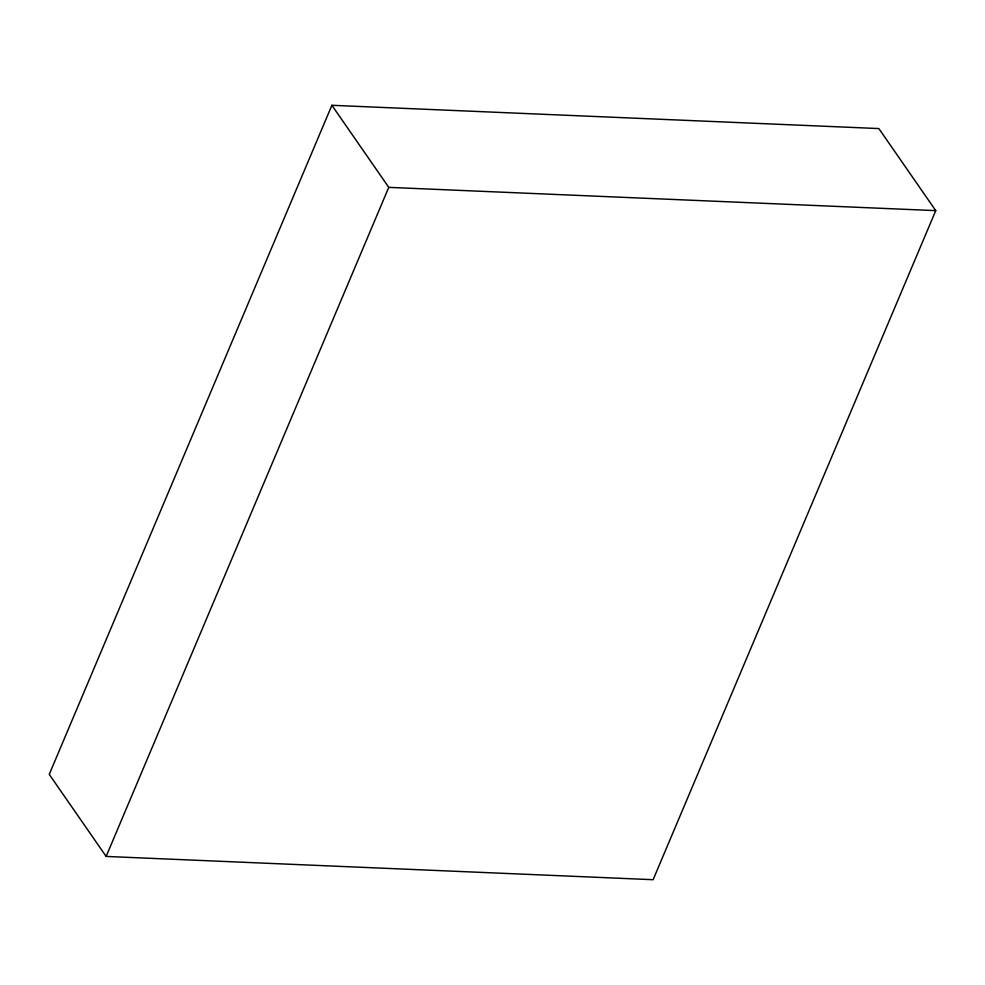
<?xml version="1.0" encoding="UTF-8"?>
<svg xmlns="http://www.w3.org/2000/svg" width="985" height="985" viewBox="0 0 985 985"><rect width="100%" height="100%" fill="white"/><g stroke="black" fill="none" stroke-linecap="round" stroke-linejoin="round"><path stroke-width="1.48" d="M331.883 105.296L49.25 774.37L106.146 856.433L653.117 879.703L935.75 210.63L878.854 128.567L331.883 105.296L388.767 187.359L935.75 210.63M106.146 856.433L388.767 187.359"/></g></svg>
